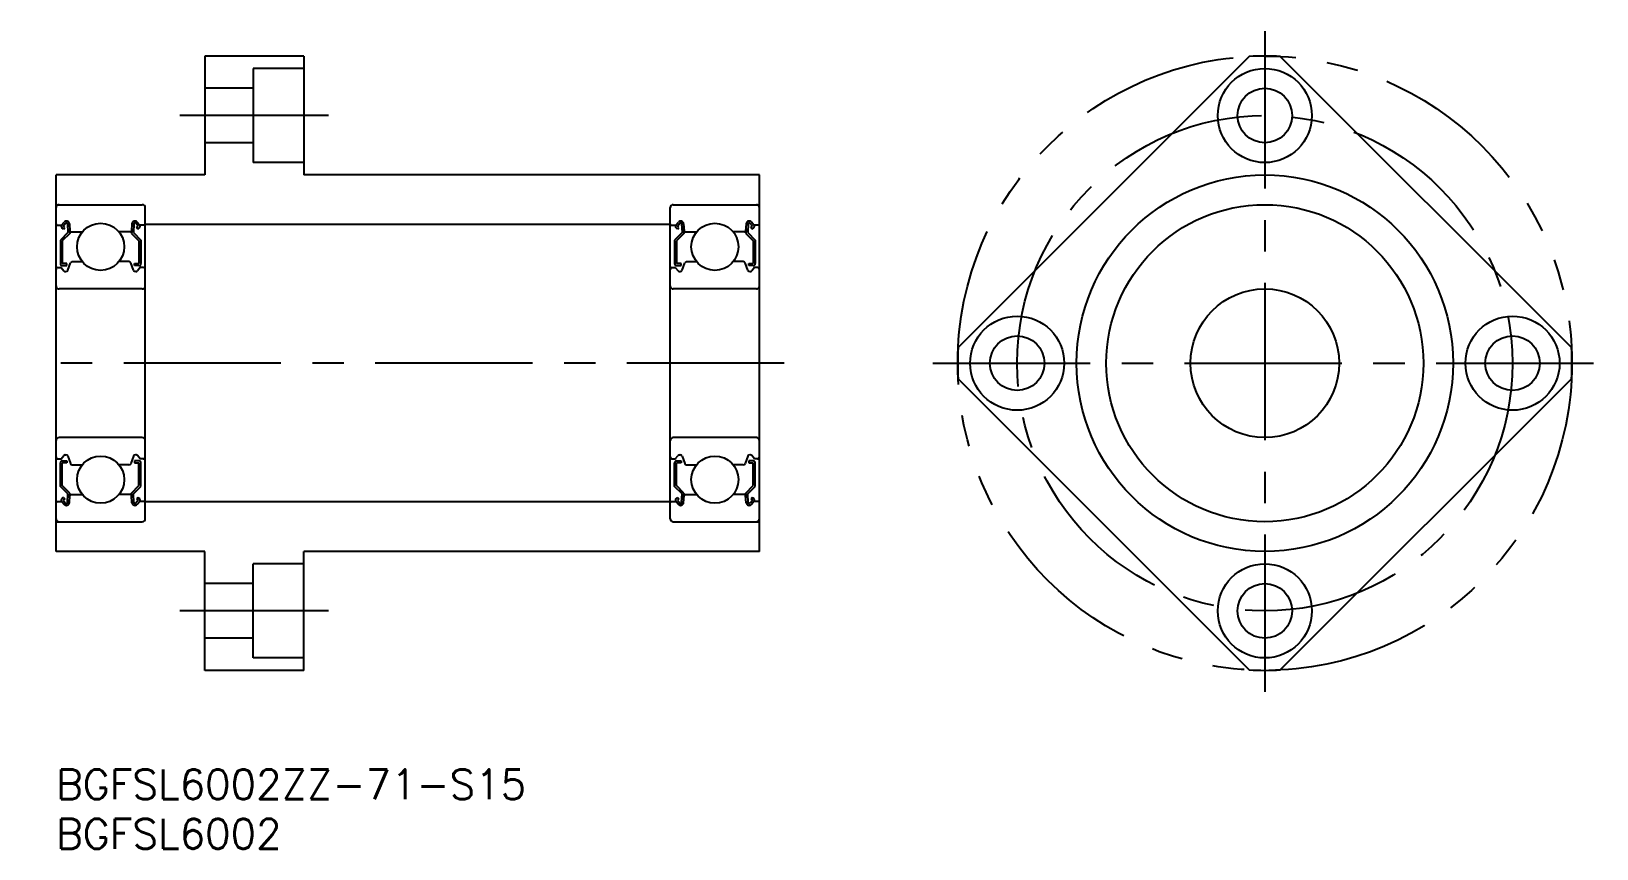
# Model space of a CAD drawing. Extents: x -2 to 156, y -8 to 74.
import ezdxf

# ---------------------------------------------------------------- set-up
doc = ezdxf.new("R2010")
doc.units = 0
doc.header["$LTSCALE"] = 0.5
doc.linetypes.add('CENTER', pattern=[50.8, 31.75, -6.35, 6.35, -6.35])
doc.linetypes.add('PHANTOM', pattern=[63.5, 31.75, -6.35, 6.35, -6.35, 6.35, -6.35])
for name, color, linetype in [('MSM_CENTER', 1, 'CENTER'), ('MSM_CONTINUOUS', 7, 'CONTINUOUS'), ('MSM_IMAGINARY', 6, 'PHANTOM'), ('MSM_PART_NUMBER', 7, 'CONTINUOUS')]:
    doc.layers.add(name, color=color, linetype=linetype)
doc.styles.get("Standard").update_dxf_attribs({"font": 'txt.shx', "height": 2.5, "bigfont": 'bigfont.shx'})

# ---------------------------------------------------------------- blocks, each defined once
blk = doc.blocks.new('*U25')
at = {"layer": 'MSM_PART_NUMBER'}
blk.add_text('BGFSL6002ZZ-71-S15', height=3, dxfattribs=at).set_placement((0, -3))
blk = doc.blocks.new('*U26')
at = {"layer": 'MSM_PART_NUMBER'}
blk.add_text('BGFSL6002', height=3, dxfattribs=at).set_placement((0, -8))

msp = doc.modelspace()

# ---------------------------------------------------------------- linework, layer by layer
at = {"layer": 'MSM_CENTER'}
for p, q in [((122.01, 74.5), (122.01, 7.5)), ((27.5, 66), (12.5, 66)), ((73.5, 41), (-2.5, 41)), ((88.51, 41), (155.51, 41)), ((27.5, 16), (12.5, 16))]:
    msp.add_line(p, q, dxfattribs=at)
msp.add_circle((122.01, 41), 25, dxfattribs=at)
at = {"layer": 'MSM_CONTINUOUS'}
for p, q in [((15, 72), (15, 60)), ((25, 72), (15, 72)), ((25, 72), (25, 60)), ((120.44, 71.96), (91.05, 42.57)), ((123.57, 71.96), (152.97, 42.57)), ((19.9, 70.75), (19.9, 61.25)), ((25, 70.75), (19.9, 70.75)), ((19.9, 68.75), (15, 68.75)), ((19.9, 63.25), (15, 63.25)), ((25, 61.25), (19.9, 61.25)), ((0, 22), (0, 60)), ((15, 60), (0, 60)), ((71, 60), (25, 60)), ((71, 22), (71, 60)), ((0, 57), (8.7, 57)), ((62.3, 57), (71, 57)), ((9, 25.3), (9, 56.7)), ((62, 25.3), (62, 56.7)), ((0.1, 54.95), (0.56, 54.95)), ((1.18, 54.18), (0.43, 53.43)), ((0.56, 54.95), (0.81, 55.25)), ((0.74, 54.54), (0.58, 54.67)), ((1.38, 54.1), (0.63, 53.35)), ((0.71, 54.82), (0.96, 55.12)), ((0.87, 54.69), (0.71, 54.82)), ((0.74, 54.54), (0.87, 54.69)), ((1.14, 55.06), (1.18, 54.18)), ((1.34, 55.08), (1.4, 54.34)), ((1.38, 54.57), (1.38, 54.1)), ((1.5, 54.25), (2.65, 54.25)), ((7.5, 54.25), (6.35, 54.25)), ((7.66, 55.08), (7.6, 54.34)), ((7.62, 54.57), (7.62, 54.1)), ((7.62, 54.1), (8.37, 53.35)), ((7.86, 55.06), (7.82, 54.18)), ((7.82, 54.18), (8.57, 53.43)), ((8.29, 54.82), (8.04, 55.12)), ((8.13, 54.69), (8.29, 54.82)), ((8.26, 54.54), (8.13, 54.69)), ((8.44, 54.95), (8.19, 55.25)), ((8.26, 54.54), (8.42, 54.67)), ((8.9, 54.95), (8.44, 54.95)), ((62, 55), (9, 55)), ((62.1, 54.95), (62.56, 54.95)), ((63.18, 54.18), (62.43, 53.43)), ((62.56, 54.95), (62.81, 55.25)), ((62.74, 54.54), (62.58, 54.67)), ((63.38, 54.1), (62.63, 53.35)), ((62.71, 54.82), (62.96, 55.12)), ((62.87, 54.69), (62.71, 54.82)), ((62.74, 54.54), (62.87, 54.69)), ((63.14, 55.06), (63.18, 54.18)), ((63.34, 55.08), (63.4, 54.34)), ((63.38, 54.57), (63.38, 54.1)), ((63.5, 54.25), (64.65, 54.25)), ((69.5, 54.25), (68.35, 54.25)), ((69.66, 55.08), (69.6, 54.34)), ((69.62, 54.57), (69.62, 54.1)), ((69.62, 54.1), (70.37, 53.35)), ((69.86, 55.06), (69.82, 54.18)), ((69.82, 54.18), (70.57, 53.43)), ((70.29, 54.82), (70.04, 55.12)), ((70.13, 54.69), (70.29, 54.82)), ((70.26, 54.54), (70.13, 54.69)), ((70.44, 54.95), (70.19, 55.25)), ((70.26, 54.54), (70.42, 54.67)), ((70.9, 54.95), (70.44, 54.95)), ((0.43, 53.43), (0.43, 51.05)), ((0.63, 53.35), (0.63, 51.05)), ((8.37, 53.35), (8.37, 51.05)), ((8.57, 53.43), (8.57, 51.05)), ((62.43, 53.43), (62.43, 51.05)), ((62.63, 53.35), (62.63, 51.05)), ((70.37, 53.35), (70.37, 51.05)), ((70.57, 53.43), (70.57, 51.05)), ((0.2, 50.65), (0.5, 50.65)), ((0.5, 50.65), (0.78, 50.32)), ((1.08, 51.05), (0.63, 51.05)), ((0.63, 50.85), (1.08, 50.85)), ((1.08, 50.85), (1.08, 51.05)), ((1.18, 50.38), (1.45, 51.12)), ((1.64, 51.25), (2.65, 51.25)), ((7.36, 51.25), (6.35, 51.25)), ((7.82, 50.38), (7.55, 51.12)), ((7.92, 51.05), (8.37, 51.05)), ((7.92, 50.85), (7.92, 51.05)), ((8.37, 50.85), (7.92, 50.85)), ((8.5, 50.65), (8.22, 50.32)), ((8.8, 50.65), (8.5, 50.65)), ((62.2, 50.65), (62.5, 50.65)), ((62.5, 50.65), (62.78, 50.32)), ((63.08, 51.05), (62.63, 51.05)), ((62.63, 50.85), (63.08, 50.85)), ((63.08, 50.85), (63.08, 51.05)), ((63.18, 50.38), (63.45, 51.12)), ((63.64, 51.25), (64.65, 51.25)), ((69.36, 51.25), (68.35, 51.25)), ((69.82, 50.38), (69.55, 51.12)), ((69.92, 51.05), (70.37, 51.05)), ((69.92, 50.85), (69.92, 51.05)), ((70.37, 50.85), (69.92, 50.85)), ((70.5, 50.65), (70.22, 50.32)), ((70.8, 50.65), (70.5, 50.65)), ((0.93, 50.25), (0.99, 50.25)), ((8.07, 50.25), (8.01, 50.25)), ((62.93, 50.25), (62.99, 50.25)), ((70.07, 50.25), (70.01, 50.25)), ((8.7, 48.5), (0.3, 48.5)), ((70.7, 48.5), (62.3, 48.5)), ((91.05, 39.43), (120.44, 10.04)), ((123.57, 10.04), (152.97, 39.43)), ((8.7, 33.5), (0.3, 33.5)), ((70.7, 33.5), (62.3, 33.5)), ((0.5, 31.35), (0.78, 31.68)), ((0.93, 31.75), (0.99, 31.75)), ((1.18, 31.62), (1.45, 30.88)), ((7.82, 31.62), (7.55, 30.88)), ((8.07, 31.75), (8.01, 31.75)), ((8.5, 31.35), (8.22, 31.68)), ((62.5, 31.35), (62.78, 31.68)), ((62.93, 31.75), (62.99, 31.75)), ((63.18, 31.62), (63.45, 30.88)), ((69.82, 31.62), (69.55, 30.88)), ((70.07, 31.75), (70.01, 31.75)), ((70.5, 31.35), (70.22, 31.68)), ((0.2, 31.35), (0.5, 31.35)), ((0.43, 28.57), (0.43, 30.95)), ((0.63, 31.15), (1.08, 31.15)), ((0.63, 28.65), (0.63, 30.95)), ((1.08, 30.95), (0.63, 30.95)), ((1.08, 31.15), (1.08, 30.95)), ((1.64, 30.75), (2.65, 30.75)), ((7.36, 30.75), (6.35, 30.75)), ((8.37, 31.15), (7.92, 31.15)), ((7.92, 31.15), (7.92, 30.95)), ((7.92, 30.95), (8.37, 30.95)), ((8.37, 28.65), (8.37, 30.95)), ((8.8, 31.35), (8.5, 31.35)), ((8.57, 28.57), (8.57, 30.95)), ((62.2, 31.35), (62.5, 31.35)), ((62.43, 28.57), (62.43, 30.95)), ((62.63, 31.15), (63.08, 31.15)), ((62.63, 28.65), (62.63, 30.95)), ((63.08, 30.95), (62.63, 30.95)), ((63.08, 31.15), (63.08, 30.95)), ((63.64, 30.75), (64.65, 30.75)), ((69.36, 30.75), (68.35, 30.75)), ((70.37, 31.15), (69.92, 31.15)), ((69.92, 31.15), (69.92, 30.95)), ((69.92, 30.95), (70.37, 30.95)), ((70.37, 28.65), (70.37, 30.95)), ((70.8, 31.35), (70.5, 31.35)), ((70.57, 28.57), (70.57, 30.95)), ((1.18, 27.82), (0.43, 28.57)), ((1.38, 27.9), (0.63, 28.65)), ((7.62, 27.9), (8.37, 28.65)), ((7.82, 27.82), (8.57, 28.57)), ((63.18, 27.82), (62.43, 28.57)), ((63.38, 27.9), (62.63, 28.65)), ((69.62, 27.9), (70.37, 28.65)), ((69.82, 27.82), (70.57, 28.57)), ((0.1, 27.05), (0.56, 27.05)), ((0.56, 27.05), (0.81, 26.75)), ((0.74, 27.46), (0.58, 27.33)), ((0.87, 27.31), (0.71, 27.18)), ((0.71, 27.18), (0.96, 26.88)), ((0.74, 27.46), (0.87, 27.31)), ((1.14, 26.94), (1.18, 27.82)), ((1.34, 26.92), (1.4, 27.66)), ((1.38, 27.43), (1.38, 27.9)), ((1.5, 27.75), (2.65, 27.75)), ((7.5, 27.75), (6.35, 27.75)), ((7.66, 26.92), (7.6, 27.66)), ((7.62, 27.43), (7.62, 27.9)), ((7.86, 26.94), (7.82, 27.82)), ((8.29, 27.18), (8.04, 26.88)), ((8.26, 27.46), (8.13, 27.31)), ((8.13, 27.31), (8.29, 27.18)), ((8.44, 27.05), (8.19, 26.75)), ((8.26, 27.46), (8.42, 27.33)), ((8.9, 27.05), (8.44, 27.05)), ((62, 27), (9, 27)), ((62.1, 27.05), (62.56, 27.05)), ((62.56, 27.05), (62.81, 26.75)), ((62.74, 27.46), (62.58, 27.33)), ((62.87, 27.31), (62.71, 27.18)), ((62.71, 27.18), (62.96, 26.88)), ((62.74, 27.46), (62.87, 27.31)), ((63.14, 26.94), (63.18, 27.82)), ((63.34, 26.92), (63.4, 27.66)), ((63.38, 27.43), (63.38, 27.9)), ((63.5, 27.75), (64.65, 27.75)), ((69.5, 27.75), (68.35, 27.75)), ((69.66, 26.92), (69.6, 27.66)), ((69.62, 27.43), (69.62, 27.9)), ((69.86, 26.94), (69.82, 27.82)), ((70.29, 27.18), (70.04, 26.88)), ((70.26, 27.46), (70.13, 27.31)), ((70.13, 27.31), (70.29, 27.18)), ((70.44, 27.05), (70.19, 26.75)), ((70.26, 27.46), (70.42, 27.33)), ((70.9, 27.05), (70.44, 27.05)), ((0, 25), (8.7, 25)), ((62.3, 25), (71, 25)), ((15, 22), (0, 22)), ((15, 10), (15, 22)), ((19.9, 11.25), (19.9, 20.75)), ((25, 20.75), (19.9, 20.75)), ((71, 22), (25, 22)), ((25, 10), (25, 22)), ((19.9, 18.75), (15, 18.75)), ((19.9, 13.25), (15, 13.25)), ((25, 11.25), (19.9, 11.25)), ((25, 10), (15, 10))]:
    msp.add_line(p, q, dxfattribs=at)
for centre, radius in [((122.01, 66), 4.75), ((122.01, 66), 2.75), ((122.01, 41), 19), ((122.01, 41), 16), ((4.5, 52.75), 2.38), ((66.5, 52.75), 2.38), ((122.01, 41), 7.5), ((97.01, 41), 4.75), ((147.01, 41), 4.75), ((97.01, 41), 2.75), ((147.01, 41), 2.75), ((4.5, 29.25), 2.38), ((66.5, 29.25), 2.38), ((122.01, 16), 4.75), ((122.01, 16), 2.75)]:
    msp.add_circle(centre, radius, dxfattribs=at)
for centre, radius, start, end in [((122.01, 41), 31, 87.1034, 92.8966), ((0.3, 56.7), 0.3, 90, 180), ((8.7, 56.7), 0.3, 0, 90), ((62.3, 56.7), 0.3, 90, 180), ((70.7, 56.7), 0.3, 0, 90), ((1.04, 55.05), 0.3, 4.9968, 140.0002), ((7.96, 55.05), 0.3, 39.9998, 175.0032), ((63.04, 55.05), 0.3, 4.9968, 140.0002), ((69.96, 55.05), 0.3, 39.9998, 175.0032), ((0.1, 55.05), 0.1, 180, 270), ((0.71, 54.82), 0.2, 140.0002, 230.0848), ((1.04, 55.06), 0.1, 2.8198, 140.0033), ((1.5, 54.35), 0.1, 184.9968, 269.9995), ((7.5, 54.35), 0.1, 270.0005, 355.0032), ((7.96, 55.06), 0.1, 39.9967, 177.1802), ((8.29, 54.82), 0.2, 309.9152, 39.9998), ((8.9, 55.05), 0.1, 270, 0), ((62.1, 55.05), 0.1, 180, 270), ((62.71, 54.82), 0.2, 140.0002, 230.0848), ((63.04, 55.06), 0.1, 2.8198, 140.0033), ((63.5, 54.35), 0.1, 184.9968, 269.9995), ((69.5, 54.35), 0.1, 270.0005, 355.0032), ((69.96, 55.06), 0.1, 39.9967, 177.1802), ((70.29, 54.82), 0.2, 309.9152, 39.9998), ((70.9, 55.05), 0.1, 270, 0), ((0.2, 50.45), 0.2, 90, 180), ((0.63, 51.05), 0.2, 180, 270), ((1.64, 51.05), 0.2, 90, 159.9919), ((7.36, 51.05), 0.2, 20.0081, 90), ((8.37, 51.05), 0.2, 270, 0), ((8.8, 50.45), 0.2, 0, 90), ((62.2, 50.45), 0.2, 90, 180), ((62.63, 51.05), 0.2, 180, 270), ((63.64, 51.05), 0.2, 90, 159.9919), ((69.36, 51.05), 0.2, 20.0081, 90), ((70.37, 51.05), 0.2, 270, 0), ((70.8, 50.45), 0.2, 0, 90), ((0.93, 50.45), 0.2, 219.9962, 270), ((0.99, 50.45), 0.2, 270, 339.9919), ((8.01, 50.45), 0.2, 200.0081, 270), ((8.07, 50.45), 0.2, 270, 320.0038), ((62.93, 50.45), 0.2, 219.9962, 270), ((62.99, 50.45), 0.2, 270, 339.9919), ((70.01, 50.45), 0.2, 200.0081, 270), ((70.07, 50.45), 0.2, 270, 320.0038), ((0.3, 48.8), 0.3, 180, 270), ((8.7, 48.8), 0.3, 270, 0), ((62.3, 48.8), 0.3, 180, 270), ((70.7, 48.8), 0.3, 270, 0), ((122.01, 41), 31, 177.1034, 182.8966), ((122.01, 41), 31, 357.1034, 2.8966), ((0.3, 33.2), 0.3, 90, 180), ((8.7, 33.2), 0.3, 0, 90), ((62.3, 33.2), 0.3, 90, 180), ((70.7, 33.2), 0.3, 0, 90), ((0.93, 31.55), 0.2, 90, 140.0038), ((0.99, 31.55), 0.2, 20.0081, 90), ((8.01, 31.55), 0.2, 90, 159.9919), ((8.07, 31.55), 0.2, 39.9962, 90), ((62.93, 31.55), 0.2, 90, 140.0038), ((62.99, 31.55), 0.2, 20.0081, 90), ((70.01, 31.55), 0.2, 90, 159.9919), ((70.07, 31.55), 0.2, 39.9962, 90), ((0.2, 31.55), 0.2, 180, 270), ((0.63, 30.95), 0.2, 90, 180), ((1.64, 30.95), 0.2, 200.0081, 270), ((7.36, 30.95), 0.2, 270, 339.9919), ((8.37, 30.95), 0.2, 0, 90), ((8.8, 31.55), 0.2, 270, 0), ((62.2, 31.55), 0.2, 180, 270), ((62.63, 30.95), 0.2, 90, 180), ((63.64, 30.95), 0.2, 200.0081, 270), ((69.36, 30.95), 0.2, 270, 339.9919), ((70.37, 30.95), 0.2, 0, 90), ((70.8, 31.55), 0.2, 270, 0), ((0.1, 26.95), 0.1, 90, 180), ((0.71, 27.18), 0.2, 129.9152, 219.9998), ((1.04, 26.95), 0.3, 219.9998, 355.0032), ((1.04, 26.94), 0.1, 219.9967, 357.1802), ((1.5, 27.65), 0.1, 90.0005, 175.0032), ((7.5, 27.65), 0.1, 4.9968, 89.9995), ((7.96, 26.95), 0.3, 184.9968, 320.0002), ((7.96, 26.94), 0.1, 182.8198, 320.0033), ((8.29, 27.18), 0.2, 320.0002, 50.0848), ((8.9, 26.95), 0.1, 0, 90), ((62.1, 26.95), 0.1, 90, 180), ((62.71, 27.18), 0.2, 129.9152, 219.9998), ((63.04, 26.95), 0.3, 219.9998, 355.0032), ((63.04, 26.94), 0.1, 219.9967, 357.1802), ((63.5, 27.65), 0.1, 90.0005, 175.0032), ((69.5, 27.65), 0.1, 4.9968, 89.9995), ((69.96, 26.95), 0.3, 184.9968, 320.0002), ((69.96, 26.94), 0.1, 182.8198, 320.0033), ((70.29, 27.18), 0.2, 320.0002, 50.0848), ((70.9, 26.95), 0.1, 0, 90), ((0.3, 25.3), 0.3, 180, 270), ((8.7, 25.3), 0.3, 270, 0), ((62.3, 25.3), 0.3, 180, 270), ((70.7, 25.3), 0.3, 270, 0), ((122.01, 41), 31, 267.1034, 272.8966)]:
    msp.add_arc(centre, radius, start, end, dxfattribs=at)
at = {"layer": 'MSM_IMAGINARY'}
msp.add_circle((122.01, 41), 31, dxfattribs=at)

# ---------------------------------------------------------------- block references
at = {"layer": 'MSM_CONTINUOUS'}
for name in ['*U25', '*U26']:
    msp.add_blockref(name, (0, 0), dxfattribs=at)

doc.saveas('drawing.dxf')
